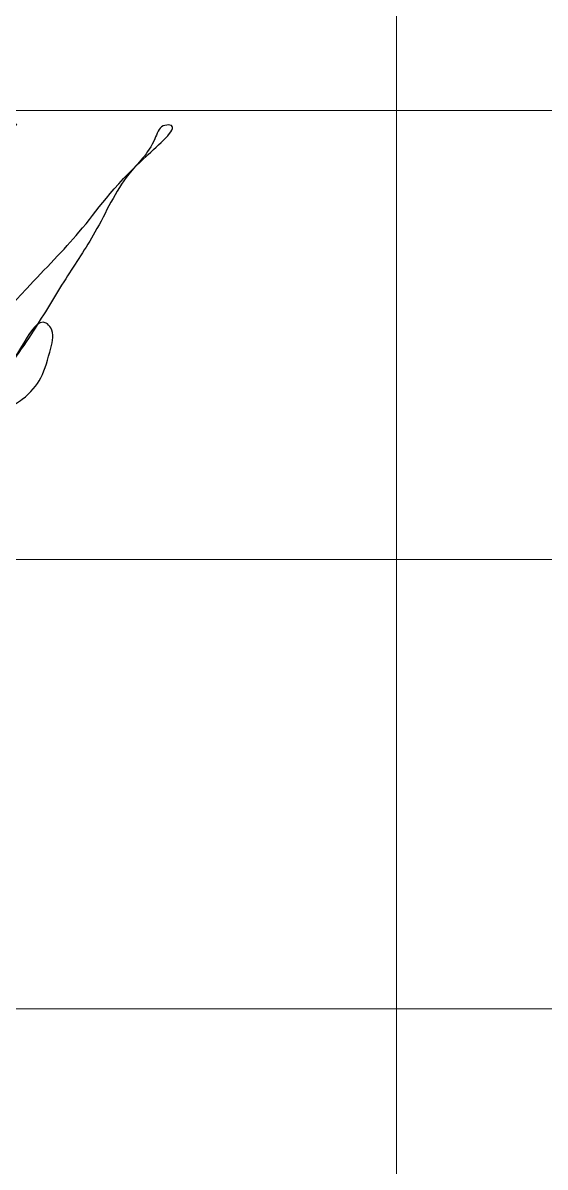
# Model space of a CAD drawing. Header units: millimetres. Extents: x 204354 to 3006910, y 96817 to 586751.
# Drawn here: x 247701 to 248660, y 99000 to 101101 of the extents above; entities that cross this region are included whole.
import ezdxf

# ---------------------------------------------------------------- set-up
doc = ezdxf.new("R2010")
doc.units = ezdxf.units.MM

msp = doc.modelspace()

# ---------------------------------------------------------------- linework, layer by layer
at = {"color": 7, "linetype": 'Continuous', "lineweight": 15}
for p, q in [((248387.082, 106712.113), (248387.082, 97641.585)), ((239316.553, 100115.365), (269826.513, 100115.365))]:
    msp.add_line(p, q, dxfattribs=at)
at = {"linetype": 'Continuous', "lineweight": 15}
for p, q in [((239316.553, 100939.959), (250036.269, 100939.959)), ((239316.553, 99290.772), (250036.269, 99290.772))]:
    msp.add_line(p, q, dxfattribs=at)
at = {"lineweight": 30}
msp.add_open_spline([(247688.905, 100915.638), (247667.918, 100882.086), (247609.38, 100791.465), (247500.865, 100633.827), (247388.113, 100458.403), (247312.382, 100287.706), (247304.477, 100193.234), (247320.989, 100138.78), (247387.999, 100191.778), (247430.662, 100273.684), (247560.414, 100436.718), (247674.15, 100582.456), (247825.778, 100733.627), (247866.034, 100805.544), (247994.422, 100915.362), (247951.757, 100912.902), (247937.446, 100865.367), (247881.685, 100817.918), (247839.693, 100720.752), (247776.059, 100628.608), (247729.073, 100547.668), (247683.798, 100482.155), (247651.781, 100436.229), (247672.332, 100391.489), (247709.912, 100415.355), (247737.243, 100448.59), (247750.04, 100495.832), (247759.629, 100534.489), (247731.88, 100562.826), (247688.081, 100489.819), (247657.132, 100438.712), (247597.902, 100371.39), (247559.369, 100304.267), (247532.041, 100250.307), (247504.29, 100207.205), (247480.52, 100211.63), (247467.851, 100213.989)], degree=3, knots=[391.960496, 391.960496, 391.960496, 391.960496, 405.12093025, 427.79043418, 455.45398118, 475.42546336, 486.88620991, 488.41271703, 491.78507498, 506.11369179, 526.89865639, 555.71559626, 571.33490056, 592.45939817, 599.97504471, 601.4335659, 604.41350642, 613.41442408, 627.1761916, 638.33275717, 650.93662146, 657.94960727, 665.4781356, 667.85127037, 671.00832183, 676.78078474, 683.11874594, 687.28967423, 688.64914549, 694.708161, 705.68321969, 713.68096737, 723.25908951, 731.30127315, 734.70164194, 738.58316262, 738.58316262, 738.58316262, 738.58316262], dxfattribs=at)

doc.saveas('drawing.dxf')
